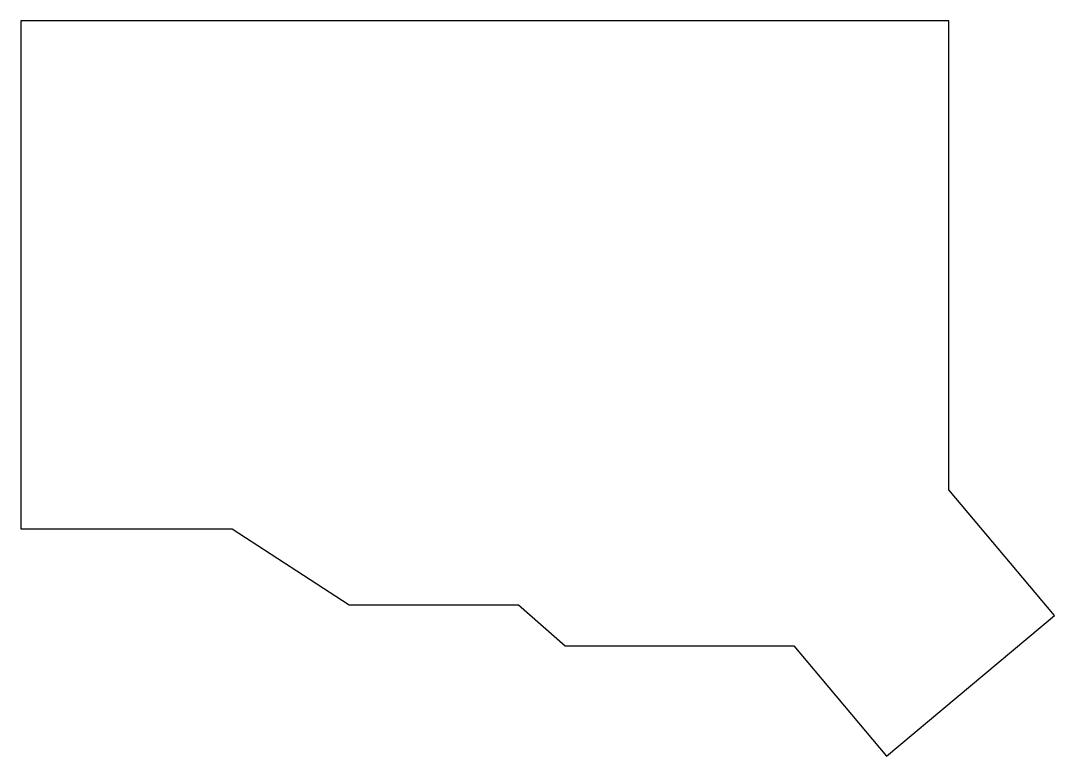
# Model space of a CAD drawing. Header units: millimetres. Extents: x -18 to 160, y -56 to 70.
import ezdxf

# ---------------------------------------------------------------- set-up
doc = ezdxf.new("R2010")
doc.units = ezdxf.units.MM

msp = doc.modelspace()

# ---------------------------------------------------------------- linework, layer by layer
for p, q in [((141.5, 69.5), (-17.5, 69.5)), ((-17.5, 69.5), (-17.5, -17.5)), ((141.5, -10.8), (141.5, 69.5)), ((159.56, -32.32), (141.5, -10.8)), ((-17.5, -17.5), (18.75, -17.5)), ((18.75, -17.5), (38.75, -30.5)), ((38.75, -30.5), (67.75, -30.5)), ((67.75, -30.5), (75.75, -37.5)), ((130.83, -56.42), (159.56, -32.32)), ((75.75, -37.5), (114.95, -37.5)), ((114.95, -37.5), (130.83, -56.42))]:
    msp.add_line(p, q)

doc.saveas('drawing.dxf')
